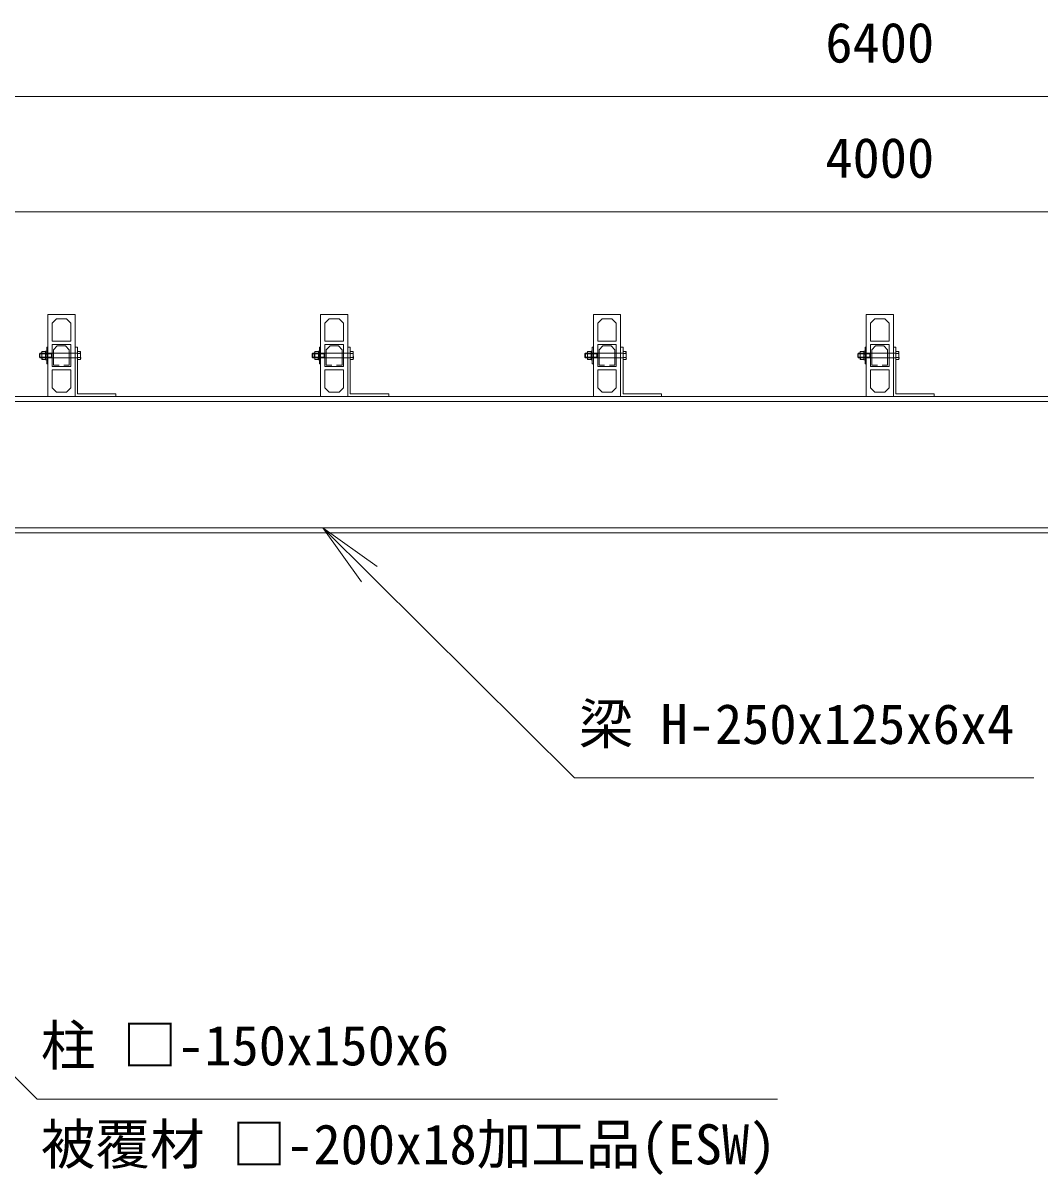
# Model space of a CAD drawing. Units: millimetres at full size, sheet at 1:40. Extents: x -800 to 17600, y -600 to 12480.
# Drawn here: x 3037 to 4901, y 3899 to 6009 of the extents above; entities that cross this region are included whole.
import ezdxf
from ezdxf.enums import TextEntityAlignment as Align

# ---------------------------------------------------------------- set-up
doc = ezdxf.new("R2010")
doc.units = ezdxf.units.MM
doc.header["$LTSCALE"] = 40
for name, color, linetype, lineweight in [('D-BMK-HTXT', 7, 'Continuous', 13), ('D-STR-DIM', 7, 'Continuous', 13), ('D-STR-HTXT', 7, 'Continuous', 13)]:
    doc.layers.add(name, color=color, linetype=linetype, lineweight=lineweight)
doc.styles.add('ＭＳ ゴシック', font='')
doc.styles.get('ＭＳ ゴシック').set_extended_font_data('MS Gothic')

# ---------------------------------------------------------------- blocks, each defined once
blk = doc.blocks.new('open_arrow')
at = {"color": 0, "linetype": 'Continuous', "lineweight": -2}
blk.add_lwpolyline([(7.5, 1.25), (0, 0), (7.5, -1.25)], dxfattribs=at)

msp = doc.modelspace()

# ---------------------------------------------------------------- linework, layer by layer
at = {"layer": 'D-BMK-HTXT'}
for p, q in [((3066.4, 5402.79), (3088.4, 5402.79)), ((3067.48, 5403.87), (3067.48, 5395.87)), ((3077.32, 5403.63), (3071.68, 5403.63)), ((3077.9, 5407.87), (3079.9, 5407.87)), ((3077.9, 5391.87), (3077.9, 5407.87)), ((3079.9, 5407.87), (3079.9, 5391.87)), ((3088.4, 5403.87), (3088.4, 5395.87)), ((3088.4, 5402.79), (3092.15, 5403.87)), ((3099.25, 5417.3), (3092.45, 5410.5)), ((3092.45, 5410.5), (3092.45, 5382.45)), ((3114.55, 5417.3), (3099.25, 5417.3)), ((3121.35, 5410.5), (3114.55, 5417.3)), ((3121.35, 5382.45), (3121.35, 5410.5)), ((3141.21, 5403.63), (3136.4, 5403.63)), ((3566.4, 5402.79), (3588.4, 5402.79)), ((3567.48, 5403.87), (3567.48, 5395.87)), ((3577.32, 5403.63), (3571.68, 5403.63)), ((3577.9, 5407.87), (3579.9, 5407.87)), ((3577.9, 5391.87), (3577.9, 5407.87)), ((3579.9, 5414.87), (3581.9, 5414.87)), ((3579.9, 5384.87), (3579.9, 5414.87)), ((3579.9, 5407.87), (3579.9, 5391.87)), ((3581.9, 5414.87), (3581.9, 5384.87)), ((3588.4, 5403.87), (3588.4, 5395.87)), ((3588.4, 5402.79), (3592.15, 5403.87)), ((3589.9, 5379.87), (3589.9, 5419.87)), ((3589.9, 5419.87), (3623.9, 5419.87)), ((3599.25, 5417.3), (3592.45, 5410.5)), ((3592.45, 5410.5), (3592.45, 5382.45)), ((3614.55, 5417.3), (3599.25, 5417.3)), ((3621.35, 5410.5), (3614.55, 5417.3)), ((3621.35, 5382.45), (3621.35, 5410.5)), ((3623.9, 5419.87), (3623.9, 5379.87)), ((3641.21, 5403.63), (3636.4, 5403.63)), ((4066.4, 5402.79), (4088.4, 5402.79)), ((4067.48, 5403.87), (4067.48, 5395.87)), ((4077.32, 5403.63), (4071.68, 5403.63)), ((4077.9, 5407.87), (4079.9, 5407.87)), ((4077.9, 5391.87), (4077.9, 5407.87)), ((4079.9, 5414.87), (4081.9, 5414.87)), ((4079.9, 5384.87), (4079.9, 5414.87)), ((4079.9, 5407.87), (4079.9, 5391.87)), ((4081.9, 5414.87), (4081.9, 5384.87)), ((4088.4, 5403.87), (4088.4, 5395.87)), ((4088.4, 5402.79), (4092.15, 5403.87)), ((4089.9, 5379.87), (4089.9, 5419.87)), ((4089.9, 5419.87), (4123.9, 5419.87)), ((4099.25, 5417.3), (4092.45, 5410.5)), ((4092.45, 5410.5), (4092.45, 5382.45)), ((4114.55, 5417.3), (4099.25, 5417.3)), ((4121.35, 5410.5), (4114.55, 5417.3)), ((4121.35, 5382.45), (4121.35, 5410.5)), ((4123.9, 5419.87), (4123.9, 5379.87)), ((4141.21, 5403.63), (4136.4, 5403.63)), ((4566.4, 5402.79), (4588.4, 5402.79)), ((4567.48, 5403.87), (4567.48, 5395.87)), ((4577.32, 5403.63), (4571.68, 5403.63)), ((4577.9, 5407.87), (4579.9, 5407.87)), ((4577.9, 5391.87), (4577.9, 5407.87)), ((4579.9, 5414.87), (4581.9, 5414.87)), ((4579.9, 5384.87), (4579.9, 5414.87)), ((4579.9, 5407.87), (4579.9, 5391.87)), ((4581.9, 5414.87), (4581.9, 5384.87)), ((4588.4, 5403.87), (4588.4, 5395.87)), ((4588.4, 5402.79), (4592.15, 5403.87)), ((4589.9, 5379.87), (4589.9, 5419.87)), ((4589.9, 5419.87), (4623.9, 5419.87)), ((4599.25, 5417.3), (4592.45, 5410.5)), ((4592.45, 5410.5), (4592.45, 5382.45)), ((4614.55, 5417.3), (4599.25, 5417.3)), ((4621.35, 5410.5), (4614.55, 5417.3)), ((4621.35, 5382.45), (4621.35, 5410.5)), ((4623.9, 5419.87), (4623.9, 5379.87)), ((4641.21, 5403.63), (4636.4, 5403.63)), ((3066.4, 5396.96), (3088.4, 5396.96)), ((3071.68, 5396.12), (3077.32, 5396.12)), ((3079.9, 5391.87), (3077.9, 5391.87)), ((3088.4, 5396.96), (3092.15, 5395.87)), ((3092.45, 5382.45), (3102.45, 5382.45)), ((3111.35, 5382.45), (3121.35, 5382.45)), ((3136.4, 5396.12), (3141.21, 5396.12)), ((3566.4, 5396.96), (3588.4, 5396.96)), ((3571.68, 5396.12), (3577.32, 5396.12)), ((3579.9, 5391.87), (3577.9, 5391.87)), ((3581.9, 5384.87), (3579.9, 5384.87)), ((3588.4, 5396.96), (3592.15, 5395.87)), ((3592.45, 5382.45), (3602.45, 5382.45)), ((3611.35, 5382.45), (3621.35, 5382.45)), ((3636.4, 5396.12), (3641.21, 5396.12)), ((4066.4, 5396.96), (4088.4, 5396.96)), ((4071.68, 5396.12), (4077.32, 5396.12)), ((4079.9, 5391.87), (4077.9, 5391.87)), ((4081.9, 5384.87), (4079.9, 5384.87)), ((4088.4, 5396.96), (4092.15, 5395.87)), ((4092.45, 5382.45), (4102.45, 5382.45)), ((4111.35, 5382.45), (4121.35, 5382.45)), ((4136.4, 5396.12), (4141.21, 5396.12)), ((4566.4, 5396.96), (4588.4, 5396.96)), ((4571.68, 5396.12), (4577.32, 5396.12)), ((4579.9, 5391.87), (4577.9, 5391.87)), ((4581.9, 5384.87), (4579.9, 5384.87)), ((4588.4, 5396.96), (4592.15, 5395.87)), ((4592.45, 5382.45), (4602.45, 5382.45)), ((4611.35, 5382.45), (4621.35, 5382.45)), ((4636.4, 5396.12), (4641.21, 5396.12)), ((3623.9, 5379.87), (3589.9, 5379.87)), ((4123.9, 5379.87), (4089.9, 5379.87)), ((4623.9, 5379.87), (4589.9, 5379.87))]:
    msp.add_line(p, q, dxfattribs=at)
for points in [[(3081.9, 5324.87), (3081.9, 5474.87), (3131.9, 5474.87), (3131.9, 5324.87)], [(3097.9, 5466.87), (3089.9, 5458.87), (3089.9, 5425.87), (3123.9, 5425.87), (3123.9, 5458.87), (3115.9, 5466.87)], [(3581.9, 5324.87), (3581.9, 5474.87), (3631.9, 5474.87), (3631.9, 5324.87)], [(3597.9, 5466.87), (3589.9, 5458.87), (3589.9, 5425.87), (3623.9, 5425.87), (3623.9, 5458.87), (3615.9, 5466.87)], [(4081.9, 5324.87), (4081.9, 5474.87), (4131.9, 5474.87), (4131.9, 5324.87)], [(4097.9, 5466.87), (4089.9, 5458.87), (4089.9, 5425.87), (4123.9, 5425.87), (4123.9, 5458.87), (4115.9, 5466.87)], [(4581.9, 5324.87), (4581.9, 5474.87), (4631.9, 5474.87), (4631.9, 5324.87)], [(4597.9, 5466.87), (4589.9, 5458.87), (4589.9, 5425.87), (4623.9, 5425.87), (4623.9, 5458.87), (4615.9, 5466.87)], [(3071.68, 5392.37), (3071.1, 5393.37), (3071.1, 5406.37), (3071.68, 5407.38), (3077.32, 5407.38), (3077.9, 5406.37), (3077.9, 5393.37), (3077.32, 5392.37)], [(3079.9, 5414.87), (3081.9, 5414.87), (3081.9, 5384.87), (3079.9, 5384.87)], [(3089.9, 5379.87), (3089.9, 5419.87), (3123.9, 5419.87), (3123.9, 5379.87)], [(3136.4, 5414.87), (3131.9, 5414.87), (3131.9, 5324.87), (3206.9, 5324.87), (3206.9, 5329.37), (3136.4, 5329.37)], [(3136.4, 5407.38), (3141.21, 5407.38), (3141.79, 5406.37), (3141.79, 5393.37), (3141.21, 5392.37), (3136.4, 5392.37)], [(3571.68, 5392.37), (3571.1, 5393.37), (3571.1, 5406.37), (3571.68, 5407.38), (3577.32, 5407.38), (3577.9, 5406.37), (3577.9, 5393.37), (3577.32, 5392.37)], [(3636.4, 5414.87), (3631.9, 5414.87), (3631.9, 5324.87), (3706.9, 5324.87), (3706.9, 5329.37), (3636.4, 5329.37)], [(3636.4, 5407.38), (3641.21, 5407.38), (3641.79, 5406.37), (3641.79, 5393.37), (3641.21, 5392.37), (3636.4, 5392.37)], [(4071.68, 5392.37), (4071.1, 5393.37), (4071.1, 5406.37), (4071.68, 5407.38), (4077.32, 5407.38), (4077.9, 5406.37), (4077.9, 5393.37), (4077.32, 5392.37)], [(4136.4, 5414.87), (4131.9, 5414.87), (4131.9, 5324.87), (4206.9, 5324.87), (4206.9, 5329.37), (4136.4, 5329.37)], [(4136.4, 5407.38), (4141.21, 5407.38), (4141.79, 5406.37), (4141.79, 5393.37), (4141.21, 5392.37), (4136.4, 5392.37)], [(4571.68, 5392.37), (4571.1, 5393.37), (4571.1, 5406.37), (4571.68, 5407.38), (4577.32, 5407.38), (4577.9, 5406.37), (4577.9, 5393.37), (4577.32, 5392.37)], [(4636.4, 5414.87), (4631.9, 5414.87), (4631.9, 5324.87), (4706.9, 5324.87), (4706.9, 5329.37), (4636.4, 5329.37)], [(4636.4, 5407.38), (4641.21, 5407.38), (4641.79, 5406.37), (4641.79, 5393.37), (4641.21, 5392.37), (4636.4, 5392.37)], [(3097.9, 5332.87), (3089.9, 5340.87), (3089.9, 5373.87), (3123.9, 5373.87), (3123.9, 5340.87), (3115.9, 5332.87)], [(3597.9, 5332.87), (3589.9, 5340.87), (3589.9, 5373.87), (3623.9, 5373.87), (3623.9, 5340.87), (3615.9, 5332.87)], [(4097.9, 5332.87), (4089.9, 5340.87), (4089.9, 5373.87), (4123.9, 5373.87), (4123.9, 5340.87), (4115.9, 5332.87)], [(4597.9, 5332.87), (4589.9, 5340.87), (4589.9, 5373.87), (4623.9, 5373.87), (4623.9, 5340.87), (4615.9, 5332.87)], [(1406.9, 5324.87), (1406.9, 5264.87), (2406.9, 5074.87), (6806.9, 5074.87), (7806.9, 5264.87), (7806.9, 5324.87)], [(1415.9, 5315.87), (1415.9, 5272.32), (2407.74, 5083.87), (6806.05, 5083.87), (7797.9, 5272.32), (7797.9, 5315.87)]]:
    msp.add_lwpolyline(points, close=True, dxfattribs=at)
for points in [[(3136.4, 5403.87), (3067.48, 5403.87), (3066.4, 5402.79), (3066.4, 5396.96), (3067.48, 5395.87), (3136.4, 5395.87)], [(3636.4, 5403.87), (3567.48, 5403.87), (3566.4, 5402.79), (3566.4, 5396.96), (3567.48, 5395.87), (3636.4, 5395.87)], [(4136.4, 5403.87), (4067.48, 5403.87), (4066.4, 5402.79), (4066.4, 5396.96), (4067.48, 5395.87), (4136.4, 5395.87)], [(4636.4, 5403.87), (4567.48, 5403.87), (4566.4, 5402.79), (4566.4, 5396.96), (4567.48, 5395.87), (4636.4, 5395.87)]]:
    msp.add_lwpolyline(points, dxfattribs=at)
for points in [[(3071.68, 5392.37), (3071.64, 5392.52), (3071.53, 5393), (3071.5, 5393.16), (3071.46, 5393.31), (3071.36, 5393.79), (3071.33, 5393.95), (3071.3, 5394.1), (3071.21, 5394.58), (3071.19, 5394.74), (3071.16, 5394.9), (3071.1, 5395.38), (3071.08, 5395.54), (3071.06, 5395.76), (3071.03, 5396.44), (3071.02, 5396.66), (3071.01, 5396.89), (3071.01, 5397.57), (3071.02, 5397.79), (3071.02, 5398.02), (3071.03, 5398.7), (3071.04, 5398.93), (3071.04, 5399.15), (3071.04, 5399.83), (3071.04, 5400.06), (3071.03, 5400.33), (3071, 5401.15), (3070.98, 5401.43), (3070.96, 5401.7), (3070.89, 5402.51), (3070.86, 5402.79), (3070.83, 5403.06), (3070.73, 5403.87), (3070.7, 5404.14), (3070.66, 5404.42), (3070.56, 5405.23), (3070.52, 5405.5)], [(3077.32, 5392.37), (3077.35, 5392.52), (3077.46, 5393), (3077.5, 5393.16), (3077.53, 5393.31), (3077.63, 5393.79), (3077.66, 5393.95), (3077.69, 5394.1), (3077.78, 5394.58), (3077.81, 5394.74), (3077.83, 5394.9), (3077.89, 5395.38), (3077.91, 5395.54), (3077.93, 5395.76), (3077.97, 5396.44), (3077.97, 5396.66), (3077.98, 5396.89), (3077.98, 5397.57), (3077.98, 5397.79), (3077.98, 5398.02), (3077.96, 5398.7), (3077.96, 5398.93), (3077.95, 5399.15), (3077.95, 5399.83), (3077.95, 5400.06), (3077.96, 5400.33), (3077.99, 5401.15), (3078.01, 5401.43), (3078.03, 5401.7), (3078.1, 5402.51), (3078.13, 5402.79), (3078.16, 5403.06), (3078.26, 5403.87), (3078.29, 5404.15), (3078.33, 5404.42), (3078.44, 5405.23), (3078.47, 5405.5)], [(3141.21, 5407.38), (3141.24, 5407.22), (3141.35, 5406.75), (3141.39, 5406.59), (3141.42, 5406.43), (3141.52, 5405.96), (3141.55, 5405.8), (3141.58, 5405.64), (3141.67, 5405.16), (3141.7, 5405.01), (3141.72, 5404.85), (3141.78, 5404.37), (3141.8, 5404.21), (3141.82, 5403.98), (3141.86, 5403.31), (3141.86, 5403.08), (3141.87, 5402.86), (3141.87, 5402.18), (3141.87, 5401.95), (3141.86, 5401.73), (3141.85, 5401.05), (3141.85, 5400.82), (3141.84, 5400.59), (3141.84, 5399.91), (3141.84, 5399.68), (3141.85, 5399.41), (3141.88, 5398.59), (3141.9, 5398.32), (3141.92, 5398.05), (3141.99, 5397.23), (3142.02, 5396.96), (3142.05, 5396.69), (3142.15, 5395.87), (3142.18, 5395.6), (3142.22, 5395.33), (3142.33, 5394.51), (3142.36, 5394.24)], [(3571.68, 5392.37), (3571.64, 5392.52), (3571.53, 5393), (3571.5, 5393.16), (3571.46, 5393.31), (3571.36, 5393.79), (3571.33, 5393.95), (3571.3, 5394.1), (3571.21, 5394.58), (3571.19, 5394.74), (3571.16, 5394.9), (3571.1, 5395.38), (3571.08, 5395.54), (3571.06, 5395.76), (3571.03, 5396.44), (3571.02, 5396.66), (3571.01, 5396.89), (3571.01, 5397.57), (3571.02, 5397.79), (3571.02, 5398.02), (3571.03, 5398.7), (3571.04, 5398.93), (3571.04, 5399.15), (3571.04, 5399.83), (3571.04, 5400.06), (3571.03, 5400.33), (3571, 5401.15), (3570.98, 5401.43), (3570.96, 5401.7), (3570.89, 5402.51), (3570.86, 5402.79), (3570.83, 5403.06), (3570.73, 5403.87), (3570.7, 5404.14), (3570.66, 5404.42), (3570.56, 5405.23), (3570.52, 5405.5)], [(3577.32, 5392.37), (3577.35, 5392.52), (3577.46, 5393), (3577.5, 5393.16), (3577.53, 5393.31), (3577.63, 5393.79), (3577.66, 5393.95), (3577.69, 5394.1), (3577.78, 5394.58), (3577.81, 5394.74), (3577.83, 5394.9), (3577.89, 5395.38), (3577.91, 5395.54), (3577.93, 5395.76), (3577.97, 5396.44), (3577.97, 5396.66), (3577.98, 5396.89), (3577.98, 5397.57), (3577.98, 5397.79), (3577.98, 5398.02), (3577.96, 5398.7), (3577.96, 5398.93), (3577.95, 5399.15), (3577.95, 5399.83), (3577.95, 5400.06), (3577.96, 5400.33), (3577.99, 5401.15), (3578.01, 5401.43), (3578.03, 5401.7), (3578.1, 5402.51), (3578.13, 5402.79), (3578.16, 5403.06), (3578.26, 5403.87), (3578.29, 5404.15), (3578.33, 5404.42), (3578.44, 5405.23), (3578.47, 5405.5)], [(3641.21, 5407.38), (3641.24, 5407.22), (3641.35, 5406.75), (3641.39, 5406.59), (3641.42, 5406.43), (3641.52, 5405.96), (3641.55, 5405.8), (3641.58, 5405.64), (3641.67, 5405.16), (3641.7, 5405.01), (3641.72, 5404.85), (3641.78, 5404.37), (3641.8, 5404.21), (3641.82, 5403.98), (3641.86, 5403.31), (3641.86, 5403.08), (3641.87, 5402.86), (3641.87, 5402.18), (3641.87, 5401.95), (3641.86, 5401.73), (3641.85, 5401.05), (3641.85, 5400.82), (3641.84, 5400.59), (3641.84, 5399.91), (3641.84, 5399.68), (3641.85, 5399.41), (3641.88, 5398.59), (3641.9, 5398.32), (3641.92, 5398.05), (3641.99, 5397.23), (3642.02, 5396.96), (3642.05, 5396.69), (3642.15, 5395.87), (3642.18, 5395.6), (3642.22, 5395.33), (3642.33, 5394.51), (3642.36, 5394.24)], [(4071.68, 5392.37), (4071.64, 5392.52), (4071.53, 5393), (4071.5, 5393.16), (4071.46, 5393.31), (4071.36, 5393.79), (4071.33, 5393.95), (4071.3, 5394.1), (4071.21, 5394.58), (4071.19, 5394.74), (4071.16, 5394.9), (4071.1, 5395.38), (4071.08, 5395.54), (4071.06, 5395.76), (4071.03, 5396.44), (4071.02, 5396.66), (4071.01, 5396.89), (4071.01, 5397.57), (4071.02, 5397.79), (4071.02, 5398.02), (4071.03, 5398.7), (4071.04, 5398.93), (4071.04, 5399.15), (4071.04, 5399.83), (4071.04, 5400.06), (4071.03, 5400.33), (4071, 5401.15), (4070.98, 5401.43), (4070.96, 5401.7), (4070.89, 5402.51), (4070.86, 5402.79), (4070.83, 5403.06), (4070.73, 5403.87), (4070.7, 5404.14), (4070.66, 5404.42), (4070.56, 5405.23), (4070.52, 5405.5)], [(4077.32, 5392.37), (4077.35, 5392.52), (4077.46, 5393), (4077.5, 5393.16), (4077.53, 5393.31), (4077.63, 5393.79), (4077.66, 5393.95), (4077.69, 5394.1), (4077.78, 5394.58), (4077.81, 5394.74), (4077.83, 5394.9), (4077.89, 5395.38), (4077.91, 5395.54), (4077.93, 5395.76), (4077.97, 5396.44), (4077.97, 5396.66), (4077.98, 5396.89), (4077.98, 5397.57), (4077.98, 5397.79), (4077.98, 5398.02), (4077.96, 5398.7), (4077.96, 5398.93), (4077.95, 5399.15), (4077.95, 5399.83), (4077.95, 5400.06), (4077.96, 5400.33), (4077.99, 5401.15), (4078.01, 5401.43), (4078.03, 5401.7), (4078.1, 5402.51), (4078.13, 5402.79), (4078.16, 5403.06), (4078.26, 5403.87), (4078.29, 5404.15), (4078.33, 5404.42), (4078.44, 5405.23), (4078.47, 5405.5)], [(4141.21, 5407.38), (4141.24, 5407.22), (4141.35, 5406.75), (4141.39, 5406.59), (4141.42, 5406.43), (4141.52, 5405.96), (4141.55, 5405.8), (4141.58, 5405.64), (4141.67, 5405.16), (4141.7, 5405.01), (4141.72, 5404.85), (4141.78, 5404.37), (4141.8, 5404.21), (4141.82, 5403.98), (4141.86, 5403.31), (4141.86, 5403.08), (4141.87, 5402.86), (4141.87, 5402.18), (4141.87, 5401.95), (4141.86, 5401.73), (4141.85, 5401.05), (4141.85, 5400.82), (4141.84, 5400.59), (4141.84, 5399.91), (4141.84, 5399.68), (4141.85, 5399.41), (4141.88, 5398.59), (4141.9, 5398.32), (4141.92, 5398.05), (4141.99, 5397.23), (4142.02, 5396.96), (4142.05, 5396.69), (4142.15, 5395.87), (4142.18, 5395.6), (4142.22, 5395.33), (4142.33, 5394.51), (4142.36, 5394.24)], [(4571.68, 5392.37), (4571.64, 5392.52), (4571.53, 5393), (4571.5, 5393.16), (4571.46, 5393.31), (4571.36, 5393.79), (4571.33, 5393.95), (4571.3, 5394.1), (4571.21, 5394.58), (4571.19, 5394.74), (4571.16, 5394.9), (4571.1, 5395.38), (4571.08, 5395.54), (4571.06, 5395.76), (4571.03, 5396.44), (4571.02, 5396.66), (4571.01, 5396.89), (4571.01, 5397.57), (4571.02, 5397.79), (4571.02, 5398.02), (4571.03, 5398.7), (4571.04, 5398.93), (4571.04, 5399.15), (4571.04, 5399.83), (4571.04, 5400.06), (4571.03, 5400.33), (4571, 5401.15), (4570.98, 5401.43), (4570.96, 5401.7), (4570.89, 5402.51), (4570.86, 5402.79), (4570.83, 5403.06), (4570.73, 5403.87), (4570.7, 5404.14), (4570.66, 5404.42), (4570.56, 5405.23), (4570.52, 5405.5)], [(4577.32, 5392.37), (4577.35, 5392.52), (4577.46, 5393), (4577.5, 5393.16), (4577.53, 5393.31), (4577.63, 5393.79), (4577.66, 5393.95), (4577.69, 5394.1), (4577.78, 5394.58), (4577.81, 5394.74), (4577.83, 5394.9), (4577.89, 5395.38), (4577.91, 5395.54), (4577.93, 5395.76), (4577.97, 5396.44), (4577.97, 5396.66), (4577.98, 5396.89), (4577.98, 5397.57), (4577.98, 5397.79), (4577.98, 5398.02), (4577.96, 5398.7), (4577.96, 5398.93), (4577.95, 5399.15), (4577.95, 5399.83), (4577.95, 5400.06), (4577.96, 5400.33), (4577.99, 5401.15), (4578.01, 5401.43), (4578.03, 5401.7), (4578.1, 5402.51), (4578.13, 5402.79), (4578.16, 5403.06), (4578.26, 5403.87), (4578.29, 5404.15), (4578.33, 5404.42), (4578.44, 5405.23), (4578.47, 5405.5)], [(4641.21, 5407.38), (4641.24, 5407.22), (4641.35, 5406.75), (4641.39, 5406.59), (4641.42, 5406.43), (4641.52, 5405.96), (4641.55, 5405.8), (4641.58, 5405.64), (4641.67, 5405.16), (4641.7, 5405.01), (4641.72, 5404.85), (4641.78, 5404.37), (4641.8, 5404.21), (4641.82, 5403.98), (4641.86, 5403.31), (4641.86, 5403.08), (4641.87, 5402.86), (4641.87, 5402.18), (4641.87, 5401.95), (4641.86, 5401.73), (4641.85, 5401.05), (4641.85, 5400.82), (4641.84, 5400.59), (4641.84, 5399.91), (4641.84, 5399.68), (4641.85, 5399.41), (4641.88, 5398.59), (4641.9, 5398.32), (4641.92, 5398.05), (4641.99, 5397.23), (4642.02, 5396.96), (4642.05, 5396.69), (4642.15, 5395.87), (4642.18, 5395.6), (4642.22, 5395.33), (4642.33, 5394.51), (4642.36, 5394.24)]]:
    msp.add_open_spline(points, degree=3, knots=[0, 0, 0, 0, 1, 1, 1, 2, 2, 2, 3, 3, 3, 4, 4, 4, 5, 5, 5, 6, 6, 6, 7, 7, 7, 8, 8, 8, 9, 9, 9, 10, 10, 10, 11, 11, 11, 12, 12, 12, 12], dxfattribs=at)
at = {"layer": 'D-STR-DIM'}
for p, q in [((7806.9, 5874.36), (1406.9, 5874.36)), ((6606.9, 5663.28), (2606.9, 5663.28))]:
    msp.add_line(p, q, dxfattribs=at)
at = {"layer": 'D-STR-HTXT'}
for points in [[(3586.11, 5083.87), (4047.4, 4625.98), (4167.4, 4625.98), (4889.21, 4625.98)], [(2601.12, 4495.05), (3062.41, 4037.15), (3182.41, 4037.15), (4419.19, 4037.15)]]:
    msp.add_lwpolyline(points, dxfattribs=at)

# ---------------------------------------------------------------- block references
at = {"layer": 'D-STR-HTXT', "xscale": 16, "yscale": 16, "rotation": 315.2}
msp.add_blockref('open_arrow', (3586.11, 5083.87), dxfattribs=at)

# ---------------------------------------------------------------- texts
at = {"layer": 'D-STR-DIM', "style": 'ＭＳ ゴシック'}
for s, p in [('6400', (4606.9, 6009.87)), ('4000', (4606.9, 5798.79))]:
    msp.add_text(s, height=73.31, dxfattribs=at).set_placement(p, align=Align.TOP_CENTER)
at = {"layer": 'D-STR-HTXT', "style": 'ＭＳ ゴシック'}
for s, p in [('梁 H-250x125x6x4', (4055.24, 4761.49)), ('柱 □-150x150x6', (3069.19, 4172.66)), ('被覆材 □-200x18加工品(ESW)', (3069.19, 3991.45))]:
    msp.add_text(s, height=73.31, dxfattribs=at).set_placement(p, align=Align.TOP_LEFT)

doc.saveas('drawing.dxf')
